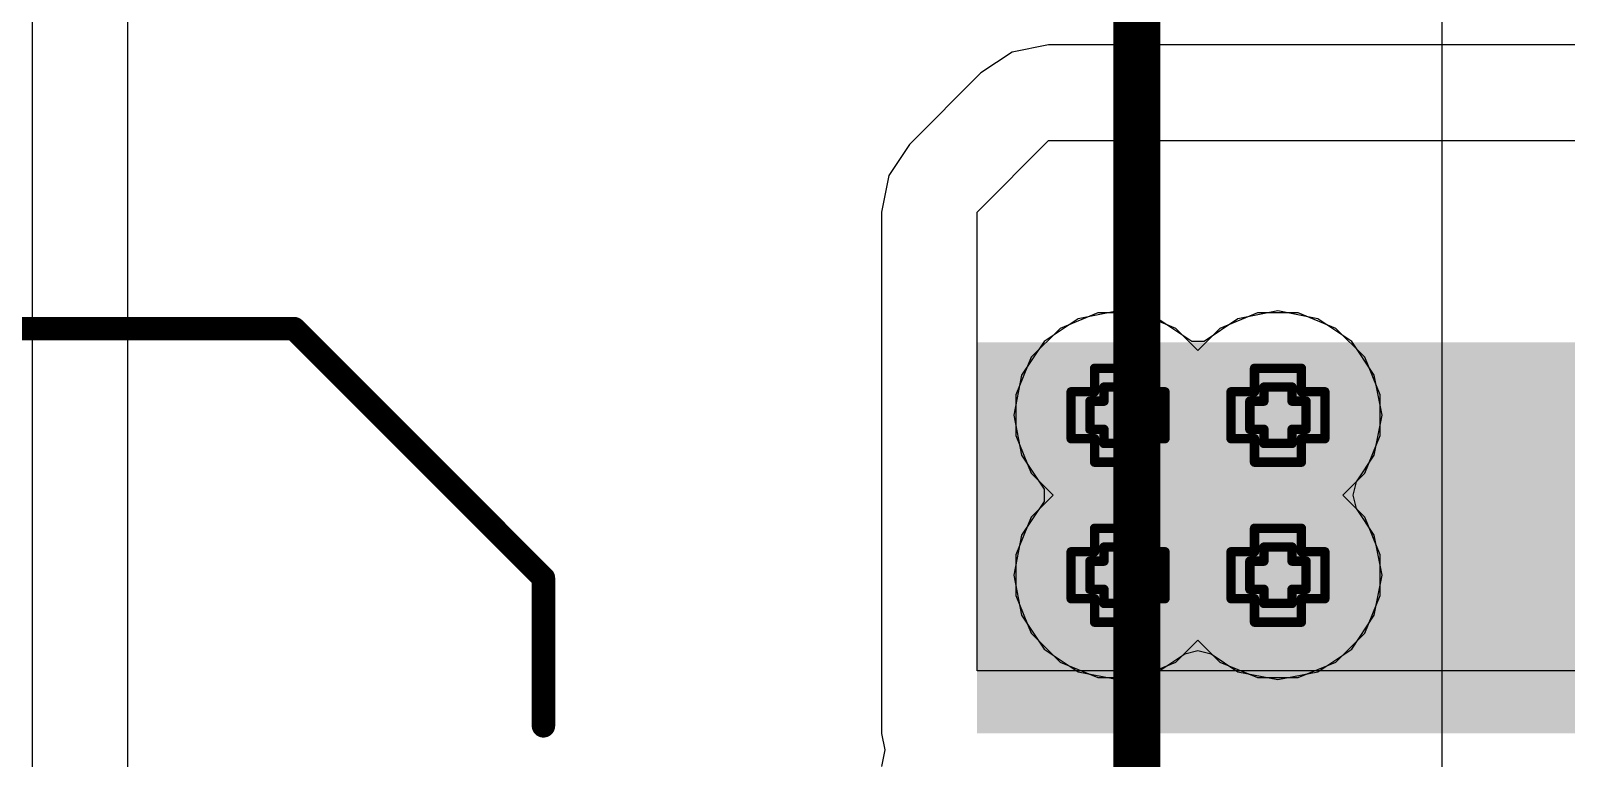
# Model space of a CAD drawing. Header units: inches. Extents: x 0 to 198, y 0 to 199.
# Drawn here: x 0.2206 to 0.548, y 2.7164 to 2.8714 of the extents above; entities that cross this region are included whole.
import ezdxf

# ---------------------------------------------------------------- set-up
doc = ezdxf.new("R2010")
doc.units = ezdxf.units.IN
doc.header["$MEASUREMENT"] = 0
for name, color, linetype in [('Bottom Layer', 5, 'Continuous'), ('Drill Drawing', 1, 'Continuous'), ('Layer 1', 16, 'Continuous'), ('Layer 2', 76, 'Continuous'), ('Top Layer', 1, 'Continuous'), ('Top Overlay', 2, 'Continuous'), ('Via Holes', 16, 'Continuous')]:
    doc.layers.add(name, color=color, linetype=linetype)

# ---------------------------------------------------------------- blocks, each defined once
blk = doc.blocks.new('BH_18650_B1BA002_19')
at = {"layer": 'Top Overlay'}
blk.add_lwpolyline([(-0.56498, -1.5175, 0.01, 0.01, 0), (-0.56498, 1.5175, 0.01, 0.01, 0)], format="xyseb", dxfattribs=at)
blk = doc.blocks.new('20SVPF120M_349')
at = {"layer": 'Top Overlay'}
for points in [[(-0.12992, -0.04528, 0.005, 0.005, 0), (-0.12992, -0.07677, 0.005, 0.005, 0)], [(-0.07677, -0.12992, 0.005, 0.005, 0), (-0.12992, -0.07677, 0.005, 0.005, 0)], [(0.12992, -0.12992, 0.005, 0.005, 0), (-0.07677, -0.12992, 0.005, 0.005, 0)]]:
    blk.add_lwpolyline(points, format="xyseb", dxfattribs=at)
for points in [[(-0.13117, -0.04528, 0.0025, 0.0025, 1), (-0.12867, -0.04528, 0.0025, 0.0025, 1)], [(-0.13117, -0.07677, 0.0025, 0.0025, 1), (-0.12867, -0.07677, 0.0025, 0.0025, 1)], [(-0.13117, -0.07677, 0.0025, 0.0025, 1), (-0.12867, -0.07677, 0.0025, 0.0025, 1)], [(-0.07802, -0.12992, 0.0025, 0.0025, 1), (-0.07552, -0.12992, 0.0025, 0.0025, 1)], [(-0.07802, -0.12992, 0.0025, 0.0025, 1), (-0.07552, -0.12992, 0.0025, 0.0025, 1)]]:
    blk.add_lwpolyline(points, format="xyseb", close=True, dxfattribs=at)

msp = doc.modelspace()

# ---------------------------------------------------------------- hatches: boundary and pattern name
at = {"layer": 'Bottom Layer'}
for points in [[(0.42235, 2.72168), (0.55381, 2.72168), (0.55381, 2.805), (0.42235, 2.805)], [(0.71143, 2.73428), (0.49049, 2.73428), (0.49049, 2.72168), (0.71143, 2.72168)]]:
    msp.add_hatch(color=5, dxfattribs=at).paths.add_polyline_path(points)
h = msp.add_hatch(color=5, dxfattribs=at)
edge = h.paths.add_edge_path()
edge.add_arc((0.4524, 2.78946), 0.01181, 0, 360)
h = msp.add_hatch(color=5, dxfattribs=at)
edge = h.paths.add_edge_path()
edge.add_arc((0.48649, 2.78946), 0.01181, 0, 360)
h = msp.add_hatch(color=5, dxfattribs=at)
edge = h.paths.add_edge_path()
edge.add_arc((0.4524, 2.75537), 0.01181, 0, 360)
h = msp.add_hatch(color=5, dxfattribs=at)
edge = h.paths.add_edge_path()
edge.add_arc((0.48649, 2.75537), 0.01181, 0, 360)
at = {"layer": 'Layer 1'}
h = msp.add_hatch(color=16, dxfattribs=at)
edge = h.paths.add_edge_path()
edge.add_arc((0.4524, 2.78946), 0.01181, 0, 360)
h = msp.add_hatch(color=16, dxfattribs=at)
edge = h.paths.add_edge_path()
edge.add_arc((0.48649, 2.78946), 0.01181, 0, 360)
h = msp.add_hatch(color=16, dxfattribs=at)
edge = h.paths.add_edge_path()
edge.add_arc((0.4524, 2.75537), 0.01181, 0, 360)
h = msp.add_hatch(color=16, dxfattribs=at)
edge = h.paths.add_edge_path()
edge.add_arc((0.48649, 2.75537), 0.01181, 0, 360)
at = {"layer": 'Layer 2'}
h = msp.add_hatch(color=76, dxfattribs=at)
edge = h.paths.add_edge_path()
edge.add_arc((0.4524, 2.78946), 0.01181, 0, 360)
h = msp.add_hatch(color=76, dxfattribs=at)
edge = h.paths.add_edge_path()
edge.add_arc((0.48649, 2.78946), 0.01181, 0, 360)
h = msp.add_hatch(color=76, dxfattribs=at)
edge = h.paths.add_edge_path()
edge.add_arc((0.4524, 2.75537), 0.01181, 0, 360)
h = msp.add_hatch(color=76, dxfattribs=at)
edge = h.paths.add_edge_path()
edge.add_arc((0.48649, 2.75537), 0.01181, 0, 360)
at = {"layer": 'Top Layer'}
h = msp.add_hatch(color=1, dxfattribs=at)
edge = h.paths.add_edge_path()
edge.add_arc((0.4524, 2.78946), 0.01181, 0, 360)
h = msp.add_hatch(color=1, dxfattribs=at)
edge = h.paths.add_edge_path()
edge.add_arc((0.48649, 2.78946), 0.01181, 0, 360)
h = msp.add_hatch(color=1, dxfattribs=at)
edge = h.paths.add_edge_path()
edge.add_arc((0.4524, 2.75537), 0.01181, 0, 360)
h = msp.add_hatch(color=1, dxfattribs=at)
edge = h.paths.add_edge_path()
edge.add_arc((0.48649, 2.75537), 0.01181, 0, 360)
at = {"layer": 'Via Holes'}
h = msp.add_hatch(color=7, dxfattribs=at)
edge = h.paths.add_edge_path()
edge.add_arc((0.4524, 2.78946), 0.00591, 0, 360)
h = msp.add_hatch(color=7, dxfattribs=at)
edge = h.paths.add_edge_path()
edge.add_arc((0.48649, 2.78946), 0.00591, 0, 360)
h = msp.add_hatch(color=7, dxfattribs=at)
edge = h.paths.add_edge_path()
edge.add_arc((0.4524, 2.75537), 0.00591, 0, 360)
h = msp.add_hatch(color=7, dxfattribs=at)
edge = h.paths.add_edge_path()
edge.add_arc((0.48649, 2.75537), 0.00591, 0, 360)

# ---------------------------------------------------------------- linework, layer by layer
at = {"layer": 'Bottom Layer'}
for p, q in [((0.4376, 2.86839), (0.4298, 2.86684)), ((0.76479, 2.86839), (0.4376, 2.86839)), ((0.4298, 2.86684), (0.42318, 2.86242)), ((0.42318, 2.86242), (0.40793, 2.84717)), ((0.42318, 2.86242), (0.42318, 2.86242)), ((0.42235, 2.83275), (0.4376, 2.848)), ((0.4376, 2.848), (0.76479, 2.848)), ((0.40793, 2.84717), (0.40351, 2.84055)), ((0.40351, 2.84055), (0.40196, 2.83275)), ((0.40196, 2.83275), (0.40196, 2.805)), ((0.42235, 2.73499), (0.42235, 2.83275)), ((0.40196, 2.805), (0.40196, 2.73499)), ((0.40196, 2.73499), (0.40196, 2.72168)), ((0.55381, 2.73499), (0.42235, 2.73499)), ((0.40196, 2.72168), (0.40266, 2.71814)), ((0.40266, 2.71814), (0.40196, 2.7146))]:
    msp.add_line(p, q, dxfattribs=at)
at = {"layer": 'Drill Drawing'}
for points in [[(0.4474, 2.79446, 0.002, 0.002, 0), (0.4474, 2.79946, 0.002, 0.002, 0)], [(0.4474, 2.79946, 0.002, 0.002, 0), (0.4574, 2.79946, 0.002, 0.002, 0)], [(0.4574, 2.79446, 0.002, 0.002, 0), (0.4574, 2.79946, 0.002, 0.002, 0)], [(0.48149, 2.79446, 0.002, 0.002, 0), (0.48149, 2.79946, 0.002, 0.002, 0)], [(0.48149, 2.79946, 0.002, 0.002, 0), (0.49149, 2.79946, 0.002, 0.002, 0)], [(0.49149, 2.79446, 0.002, 0.002, 0), (0.49149, 2.79946, 0.002, 0.002, 0)], [(0.4424, 2.78446, 0.002, 0.002, 0), (0.4424, 2.79446, 0.002, 0.002, 0)], [(0.4424, 2.79446, 0.002, 0.002, 0), (0.4474, 2.79446, 0.002, 0.002, 0)], [(0.4494, 2.79246, 0.002, 0.002, 0), (0.4494, 2.79546, 0.002, 0.002, 0)], [(0.4494, 2.79546, 0.002, 0.002, 0), (0.4554, 2.79546, 0.002, 0.002, 0)], [(0.4554, 2.79246, 0.002, 0.002, 0), (0.4554, 2.79546, 0.002, 0.002, 0)], [(0.4574, 2.79446, 0.002, 0.002, 0), (0.4624, 2.79446, 0.002, 0.002, 0)], [(0.4624, 2.78446, 0.002, 0.002, 0), (0.4624, 2.79446, 0.002, 0.002, 0)], [(0.47649, 2.78446, 0.002, 0.002, 0), (0.47649, 2.79446, 0.002, 0.002, 0)], [(0.47649, 2.79446, 0.002, 0.002, 0), (0.48149, 2.79446, 0.002, 0.002, 0)], [(0.48349, 2.79246, 0.002, 0.002, 0), (0.48349, 2.79546, 0.002, 0.002, 0)], [(0.48349, 2.79546, 0.002, 0.002, 0), (0.48949, 2.79546, 0.002, 0.002, 0)], [(0.48949, 2.79246, 0.002, 0.002, 0), (0.48949, 2.79546, 0.002, 0.002, 0)], [(0.49149, 2.79446, 0.002, 0.002, 0), (0.49649, 2.79446, 0.002, 0.002, 0)], [(0.49649, 2.78446, 0.002, 0.002, 0), (0.49649, 2.79446, 0.002, 0.002, 0)], [(0.4464, 2.78646, 0.002, 0.002, 0), (0.4464, 2.79246, 0.002, 0.002, 0)], [(0.4464, 2.79246, 0.002, 0.002, 0), (0.4494, 2.79246, 0.002, 0.002, 0)], [(0.4554, 2.79246, 0.002, 0.002, 0), (0.4584, 2.79246, 0.002, 0.002, 0)], [(0.4584, 2.78646, 0.002, 0.002, 0), (0.4584, 2.79246, 0.002, 0.002, 0)], [(0.48049, 2.78646, 0.002, 0.002, 0), (0.48049, 2.79246, 0.002, 0.002, 0)], [(0.48049, 2.79246, 0.002, 0.002, 0), (0.48349, 2.79246, 0.002, 0.002, 0)], [(0.48949, 2.79246, 0.002, 0.002, 0), (0.49249, 2.79246, 0.002, 0.002, 0)], [(0.49249, 2.78646, 0.002, 0.002, 0), (0.49249, 2.79246, 0.002, 0.002, 0)], [(0.4464, 2.78646, 0.002, 0.002, 0), (0.4494, 2.78646, 0.002, 0.002, 0)], [(0.4494, 2.78346, 0.002, 0.002, 0), (0.4494, 2.78646, 0.002, 0.002, 0)], [(0.4554, 2.78646, 0.002, 0.002, 0), (0.4584, 2.78646, 0.002, 0.002, 0)], [(0.4554, 2.78346, 0.002, 0.002, 0), (0.4554, 2.78646, 0.002, 0.002, 0)], [(0.48049, 2.78646, 0.002, 0.002, 0), (0.48349, 2.78646, 0.002, 0.002, 0)], [(0.48349, 2.78346, 0.002, 0.002, 0), (0.48349, 2.78646, 0.002, 0.002, 0)], [(0.48949, 2.78646, 0.002, 0.002, 0), (0.49249, 2.78646, 0.002, 0.002, 0)], [(0.48949, 2.78346, 0.002, 0.002, 0), (0.48949, 2.78646, 0.002, 0.002, 0)], [(0.4424, 2.78446, 0.002, 0.002, 0), (0.4474, 2.78446, 0.002, 0.002, 0)], [(0.4474, 2.77946, 0.002, 0.002, 0), (0.4474, 2.78446, 0.002, 0.002, 0)], [(0.4494, 2.78346, 0.002, 0.002, 0), (0.4554, 2.78346, 0.002, 0.002, 0)], [(0.4574, 2.78446, 0.002, 0.002, 0), (0.4624, 2.78446, 0.002, 0.002, 0)], [(0.4574, 2.77946, 0.002, 0.002, 0), (0.4574, 2.78446, 0.002, 0.002, 0)], [(0.47649, 2.78446, 0.002, 0.002, 0), (0.48149, 2.78446, 0.002, 0.002, 0)], [(0.48149, 2.77946, 0.002, 0.002, 0), (0.48149, 2.78446, 0.002, 0.002, 0)], [(0.48349, 2.78346, 0.002, 0.002, 0), (0.48949, 2.78346, 0.002, 0.002, 0)], [(0.49149, 2.78446, 0.002, 0.002, 0), (0.49649, 2.78446, 0.002, 0.002, 0)], [(0.49149, 2.77946, 0.002, 0.002, 0), (0.49149, 2.78446, 0.002, 0.002, 0)], [(0.4474, 2.77946, 0.002, 0.002, 0), (0.4574, 2.77946, 0.002, 0.002, 0)], [(0.48149, 2.77946, 0.002, 0.002, 0), (0.49149, 2.77946, 0.002, 0.002, 0)], [(0.4474, 2.76037, 0.002, 0.002, 0), (0.4474, 2.76537, 0.002, 0.002, 0)], [(0.4474, 2.76537, 0.002, 0.002, 0), (0.4574, 2.76537, 0.002, 0.002, 0)], [(0.4574, 2.76037, 0.002, 0.002, 0), (0.4574, 2.76537, 0.002, 0.002, 0)], [(0.48149, 2.76037, 0.002, 0.002, 0), (0.48149, 2.76537, 0.002, 0.002, 0)], [(0.48149, 2.76537, 0.002, 0.002, 0), (0.49149, 2.76537, 0.002, 0.002, 0)], [(0.49149, 2.76037, 0.002, 0.002, 0), (0.49149, 2.76537, 0.002, 0.002, 0)], [(0.4424, 2.75037, 0.002, 0.002, 0), (0.4424, 2.76037, 0.002, 0.002, 0)], [(0.4424, 2.76037, 0.002, 0.002, 0), (0.4474, 2.76037, 0.002, 0.002, 0)], [(0.4494, 2.75837, 0.002, 0.002, 0), (0.4494, 2.76137, 0.002, 0.002, 0)], [(0.4494, 2.76137, 0.002, 0.002, 0), (0.4554, 2.76137, 0.002, 0.002, 0)], [(0.4554, 2.75837, 0.002, 0.002, 0), (0.4554, 2.76137, 0.002, 0.002, 0)], [(0.4574, 2.76037, 0.002, 0.002, 0), (0.4624, 2.76037, 0.002, 0.002, 0)], [(0.4624, 2.75037, 0.002, 0.002, 0), (0.4624, 2.76037, 0.002, 0.002, 0)], [(0.47649, 2.75037, 0.002, 0.002, 0), (0.47649, 2.76037, 0.002, 0.002, 0)], [(0.47649, 2.76037, 0.002, 0.002, 0), (0.48149, 2.76037, 0.002, 0.002, 0)], [(0.48349, 2.75837, 0.002, 0.002, 0), (0.48349, 2.76137, 0.002, 0.002, 0)], [(0.48349, 2.76137, 0.002, 0.002, 0), (0.48949, 2.76137, 0.002, 0.002, 0)], [(0.48949, 2.75837, 0.002, 0.002, 0), (0.48949, 2.76137, 0.002, 0.002, 0)], [(0.49149, 2.76037, 0.002, 0.002, 0), (0.49649, 2.76037, 0.002, 0.002, 0)], [(0.49649, 2.75037, 0.002, 0.002, 0), (0.49649, 2.76037, 0.002, 0.002, 0)], [(0.4464, 2.75237, 0.002, 0.002, 0), (0.4464, 2.75837, 0.002, 0.002, 0)], [(0.4464, 2.75837, 0.002, 0.002, 0), (0.4494, 2.75837, 0.002, 0.002, 0)], [(0.4554, 2.75837, 0.002, 0.002, 0), (0.4584, 2.75837, 0.002, 0.002, 0)], [(0.4584, 2.75237, 0.002, 0.002, 0), (0.4584, 2.75837, 0.002, 0.002, 0)], [(0.48049, 2.75237, 0.002, 0.002, 0), (0.48049, 2.75837, 0.002, 0.002, 0)], [(0.48049, 2.75837, 0.002, 0.002, 0), (0.48349, 2.75837, 0.002, 0.002, 0)], [(0.48949, 2.75837, 0.002, 0.002, 0), (0.49249, 2.75837, 0.002, 0.002, 0)], [(0.49249, 2.75237, 0.002, 0.002, 0), (0.49249, 2.75837, 0.002, 0.002, 0)], [(0.4464, 2.75237, 0.002, 0.002, 0), (0.4494, 2.75237, 0.002, 0.002, 0)], [(0.4494, 2.74937, 0.002, 0.002, 0), (0.4494, 2.75237, 0.002, 0.002, 0)], [(0.4554, 2.75237, 0.002, 0.002, 0), (0.4584, 2.75237, 0.002, 0.002, 0)], [(0.4554, 2.74937, 0.002, 0.002, 0), (0.4554, 2.75237, 0.002, 0.002, 0)], [(0.48049, 2.75237, 0.002, 0.002, 0), (0.48349, 2.75237, 0.002, 0.002, 0)], [(0.48349, 2.74937, 0.002, 0.002, 0), (0.48349, 2.75237, 0.002, 0.002, 0)], [(0.48949, 2.75237, 0.002, 0.002, 0), (0.49249, 2.75237, 0.002, 0.002, 0)], [(0.48949, 2.74937, 0.002, 0.002, 0), (0.48949, 2.75237, 0.002, 0.002, 0)], [(0.4424, 2.75037, 0.002, 0.002, 0), (0.4474, 2.75037, 0.002, 0.002, 0)], [(0.4474, 2.74537, 0.002, 0.002, 0), (0.4474, 2.75037, 0.002, 0.002, 0)], [(0.4494, 2.74937, 0.002, 0.002, 0), (0.4554, 2.74937, 0.002, 0.002, 0)], [(0.4574, 2.75037, 0.002, 0.002, 0), (0.4624, 2.75037, 0.002, 0.002, 0)], [(0.4574, 2.74537, 0.002, 0.002, 0), (0.4574, 2.75037, 0.002, 0.002, 0)], [(0.47649, 2.75037, 0.002, 0.002, 0), (0.48149, 2.75037, 0.002, 0.002, 0)], [(0.48149, 2.74537, 0.002, 0.002, 0), (0.48149, 2.75037, 0.002, 0.002, 0)], [(0.48349, 2.74937, 0.002, 0.002, 0), (0.48949, 2.74937, 0.002, 0.002, 0)], [(0.49149, 2.75037, 0.002, 0.002, 0), (0.49649, 2.75037, 0.002, 0.002, 0)], [(0.49149, 2.74537, 0.002, 0.002, 0), (0.49149, 2.75037, 0.002, 0.002, 0)], [(0.4474, 2.74537, 0.002, 0.002, 0), (0.4574, 2.74537, 0.002, 0.002, 0)], [(0.48149, 2.74537, 0.002, 0.002, 0), (0.49149, 2.74537, 0.002, 0.002, 0)]]:
    msp.add_lwpolyline(points, format="xyseb", dxfattribs=at)
for points in [[(0.4469, 2.79946, 0.001, 0.001, 1), (0.4479, 2.79946, 0.001, 0.001, 1)], [(0.4469, 2.79946, 0.001, 0.001, 1), (0.4479, 2.79946, 0.001, 0.001, 1)], [(0.4569, 2.79946, 0.001, 0.001, 1), (0.4579, 2.79946, 0.001, 0.001, 1)], [(0.4569, 2.79946, 0.001, 0.001, 1), (0.4579, 2.79946, 0.001, 0.001, 1)], [(0.48099, 2.79946, 0.001, 0.001, 1), (0.48199, 2.79946, 0.001, 0.001, 1)], [(0.48099, 2.79946, 0.001, 0.001, 1), (0.48199, 2.79946, 0.001, 0.001, 1)], [(0.49099, 2.79946, 0.001, 0.001, 1), (0.49199, 2.79946, 0.001, 0.001, 1)], [(0.49099, 2.79946, 0.001, 0.001, 1), (0.49199, 2.79946, 0.001, 0.001, 1)], [(0.4419, 2.79446, 0.001, 0.001, 1), (0.4429, 2.79446, 0.001, 0.001, 1)], [(0.4419, 2.79446, 0.001, 0.001, 1), (0.4429, 2.79446, 0.001, 0.001, 1)], [(0.4469, 2.79446, 0.001, 0.001, 1), (0.4479, 2.79446, 0.001, 0.001, 1)], [(0.4469, 2.79446, 0.001, 0.001, 1), (0.4479, 2.79446, 0.001, 0.001, 1)], [(0.4489, 2.79546, 0.001, 0.001, 1), (0.4499, 2.79546, 0.001, 0.001, 1)], [(0.4489, 2.79546, 0.001, 0.001, 1), (0.4499, 2.79546, 0.001, 0.001, 1)], [(0.4549, 2.79546, 0.001, 0.001, 1), (0.4559, 2.79546, 0.001, 0.001, 1)], [(0.4549, 2.79546, 0.001, 0.001, 1), (0.4559, 2.79546, 0.001, 0.001, 1)], [(0.4569, 2.79446, 0.001, 0.001, 1), (0.4579, 2.79446, 0.001, 0.001, 1)], [(0.4569, 2.79446, 0.001, 0.001, 1), (0.4579, 2.79446, 0.001, 0.001, 1)], [(0.4619, 2.79446, 0.001, 0.001, 1), (0.4629, 2.79446, 0.001, 0.001, 1)], [(0.4619, 2.79446, 0.001, 0.001, 1), (0.4629, 2.79446, 0.001, 0.001, 1)], [(0.47599, 2.79446, 0.001, 0.001, 1), (0.47699, 2.79446, 0.001, 0.001, 1)], [(0.47599, 2.79446, 0.001, 0.001, 1), (0.47699, 2.79446, 0.001, 0.001, 1)], [(0.48099, 2.79446, 0.001, 0.001, 1), (0.48199, 2.79446, 0.001, 0.001, 1)], [(0.48099, 2.79446, 0.001, 0.001, 1), (0.48199, 2.79446, 0.001, 0.001, 1)], [(0.48299, 2.79546, 0.001, 0.001, 1), (0.48399, 2.79546, 0.001, 0.001, 1)], [(0.48299, 2.79546, 0.001, 0.001, 1), (0.48399, 2.79546, 0.001, 0.001, 1)], [(0.48899, 2.79546, 0.001, 0.001, 1), (0.48999, 2.79546, 0.001, 0.001, 1)], [(0.48899, 2.79546, 0.001, 0.001, 1), (0.48999, 2.79546, 0.001, 0.001, 1)], [(0.49099, 2.79446, 0.001, 0.001, 1), (0.49199, 2.79446, 0.001, 0.001, 1)], [(0.49099, 2.79446, 0.001, 0.001, 1), (0.49199, 2.79446, 0.001, 0.001, 1)], [(0.49599, 2.79446, 0.001, 0.001, 1), (0.49699, 2.79446, 0.001, 0.001, 1)], [(0.49599, 2.79446, 0.001, 0.001, 1), (0.49699, 2.79446, 0.001, 0.001, 1)], [(0.4459, 2.79246, 0.001, 0.001, 1), (0.4469, 2.79246, 0.001, 0.001, 1)], [(0.4459, 2.79246, 0.001, 0.001, 1), (0.4469, 2.79246, 0.001, 0.001, 1)], [(0.4489, 2.79246, 0.001, 0.001, 1), (0.4499, 2.79246, 0.001, 0.001, 1)], [(0.4489, 2.79246, 0.001, 0.001, 1), (0.4499, 2.79246, 0.001, 0.001, 1)], [(0.4549, 2.79246, 0.001, 0.001, 1), (0.4559, 2.79246, 0.001, 0.001, 1)], [(0.4549, 2.79246, 0.001, 0.001, 1), (0.4559, 2.79246, 0.001, 0.001, 1)], [(0.4579, 2.79246, 0.001, 0.001, 1), (0.4589, 2.79246, 0.001, 0.001, 1)], [(0.4579, 2.79246, 0.001, 0.001, 1), (0.4589, 2.79246, 0.001, 0.001, 1)], [(0.47999, 2.79246, 0.001, 0.001, 1), (0.48099, 2.79246, 0.001, 0.001, 1)], [(0.47999, 2.79246, 0.001, 0.001, 1), (0.48099, 2.79246, 0.001, 0.001, 1)], [(0.48299, 2.79246, 0.001, 0.001, 1), (0.48399, 2.79246, 0.001, 0.001, 1)], [(0.48299, 2.79246, 0.001, 0.001, 1), (0.48399, 2.79246, 0.001, 0.001, 1)], [(0.48899, 2.79246, 0.001, 0.001, 1), (0.48999, 2.79246, 0.001, 0.001, 1)], [(0.48899, 2.79246, 0.001, 0.001, 1), (0.48999, 2.79246, 0.001, 0.001, 1)], [(0.49199, 2.79246, 0.001, 0.001, 1), (0.49299, 2.79246, 0.001, 0.001, 1)], [(0.49199, 2.79246, 0.001, 0.001, 1), (0.49299, 2.79246, 0.001, 0.001, 1)], [(0.4459, 2.78646, 0.001, 0.001, 1), (0.4469, 2.78646, 0.001, 0.001, 1)], [(0.4459, 2.78646, 0.001, 0.001, 1), (0.4469, 2.78646, 0.001, 0.001, 1)], [(0.4489, 2.78646, 0.001, 0.001, 1), (0.4499, 2.78646, 0.001, 0.001, 1)], [(0.4489, 2.78646, 0.001, 0.001, 1), (0.4499, 2.78646, 0.001, 0.001, 1)], [(0.4549, 2.78646, 0.001, 0.001, 1), (0.4559, 2.78646, 0.001, 0.001, 1)], [(0.4549, 2.78646, 0.001, 0.001, 1), (0.4559, 2.78646, 0.001, 0.001, 1)], [(0.4579, 2.78646, 0.001, 0.001, 1), (0.4589, 2.78646, 0.001, 0.001, 1)], [(0.4579, 2.78646, 0.001, 0.001, 1), (0.4589, 2.78646, 0.001, 0.001, 1)], [(0.47999, 2.78646, 0.001, 0.001, 1), (0.48099, 2.78646, 0.001, 0.001, 1)], [(0.47999, 2.78646, 0.001, 0.001, 1), (0.48099, 2.78646, 0.001, 0.001, 1)], [(0.48299, 2.78646, 0.001, 0.001, 1), (0.48399, 2.78646, 0.001, 0.001, 1)], [(0.48299, 2.78646, 0.001, 0.001, 1), (0.48399, 2.78646, 0.001, 0.001, 1)], [(0.48899, 2.78646, 0.001, 0.001, 1), (0.48999, 2.78646, 0.001, 0.001, 1)], [(0.48899, 2.78646, 0.001, 0.001, 1), (0.48999, 2.78646, 0.001, 0.001, 1)], [(0.49199, 2.78646, 0.001, 0.001, 1), (0.49299, 2.78646, 0.001, 0.001, 1)], [(0.49199, 2.78646, 0.001, 0.001, 1), (0.49299, 2.78646, 0.001, 0.001, 1)], [(0.4419, 2.78446, 0.001, 0.001, 1), (0.4429, 2.78446, 0.001, 0.001, 1)], [(0.4419, 2.78446, 0.001, 0.001, 1), (0.4429, 2.78446, 0.001, 0.001, 1)], [(0.4469, 2.78446, 0.001, 0.001, 1), (0.4479, 2.78446, 0.001, 0.001, 1)], [(0.4469, 2.78446, 0.001, 0.001, 1), (0.4479, 2.78446, 0.001, 0.001, 1)], [(0.4489, 2.78346, 0.001, 0.001, 1), (0.4499, 2.78346, 0.001, 0.001, 1)], [(0.4489, 2.78346, 0.001, 0.001, 1), (0.4499, 2.78346, 0.001, 0.001, 1)], [(0.4549, 2.78346, 0.001, 0.001, 1), (0.4559, 2.78346, 0.001, 0.001, 1)], [(0.4549, 2.78346, 0.001, 0.001, 1), (0.4559, 2.78346, 0.001, 0.001, 1)], [(0.4569, 2.78446, 0.001, 0.001, 1), (0.4579, 2.78446, 0.001, 0.001, 1)], [(0.4569, 2.78446, 0.001, 0.001, 1), (0.4579, 2.78446, 0.001, 0.001, 1)], [(0.4619, 2.78446, 0.001, 0.001, 1), (0.4629, 2.78446, 0.001, 0.001, 1)], [(0.4619, 2.78446, 0.001, 0.001, 1), (0.4629, 2.78446, 0.001, 0.001, 1)], [(0.47599, 2.78446, 0.001, 0.001, 1), (0.47699, 2.78446, 0.001, 0.001, 1)], [(0.47599, 2.78446, 0.001, 0.001, 1), (0.47699, 2.78446, 0.001, 0.001, 1)], [(0.48099, 2.78446, 0.001, 0.001, 1), (0.48199, 2.78446, 0.001, 0.001, 1)], [(0.48099, 2.78446, 0.001, 0.001, 1), (0.48199, 2.78446, 0.001, 0.001, 1)], [(0.48299, 2.78346, 0.001, 0.001, 1), (0.48399, 2.78346, 0.001, 0.001, 1)], [(0.48299, 2.78346, 0.001, 0.001, 1), (0.48399, 2.78346, 0.001, 0.001, 1)], [(0.48899, 2.78346, 0.001, 0.001, 1), (0.48999, 2.78346, 0.001, 0.001, 1)], [(0.48899, 2.78346, 0.001, 0.001, 1), (0.48999, 2.78346, 0.001, 0.001, 1)], [(0.49099, 2.78446, 0.001, 0.001, 1), (0.49199, 2.78446, 0.001, 0.001, 1)], [(0.49099, 2.78446, 0.001, 0.001, 1), (0.49199, 2.78446, 0.001, 0.001, 1)], [(0.49599, 2.78446, 0.001, 0.001, 1), (0.49699, 2.78446, 0.001, 0.001, 1)], [(0.49599, 2.78446, 0.001, 0.001, 1), (0.49699, 2.78446, 0.001, 0.001, 1)], [(0.4469, 2.77946, 0.001, 0.001, 1), (0.4479, 2.77946, 0.001, 0.001, 1)], [(0.4469, 2.77946, 0.001, 0.001, 1), (0.4479, 2.77946, 0.001, 0.001, 1)], [(0.4569, 2.77946, 0.001, 0.001, 1), (0.4579, 2.77946, 0.001, 0.001, 1)], [(0.4569, 2.77946, 0.001, 0.001, 1), (0.4579, 2.77946, 0.001, 0.001, 1)], [(0.48099, 2.77946, 0.001, 0.001, 1), (0.48199, 2.77946, 0.001, 0.001, 1)], [(0.48099, 2.77946, 0.001, 0.001, 1), (0.48199, 2.77946, 0.001, 0.001, 1)], [(0.49099, 2.77946, 0.001, 0.001, 1), (0.49199, 2.77946, 0.001, 0.001, 1)], [(0.49099, 2.77946, 0.001, 0.001, 1), (0.49199, 2.77946, 0.001, 0.001, 1)], [(0.4469, 2.76537, 0.001, 0.001, 1), (0.4479, 2.76537, 0.001, 0.001, 1)], [(0.4469, 2.76537, 0.001, 0.001, 1), (0.4479, 2.76537, 0.001, 0.001, 1)], [(0.4569, 2.76537, 0.001, 0.001, 1), (0.4579, 2.76537, 0.001, 0.001, 1)], [(0.4569, 2.76537, 0.001, 0.001, 1), (0.4579, 2.76537, 0.001, 0.001, 1)], [(0.48099, 2.76537, 0.001, 0.001, 1), (0.48199, 2.76537, 0.001, 0.001, 1)], [(0.48099, 2.76537, 0.001, 0.001, 1), (0.48199, 2.76537, 0.001, 0.001, 1)], [(0.49099, 2.76537, 0.001, 0.001, 1), (0.49199, 2.76537, 0.001, 0.001, 1)], [(0.49099, 2.76537, 0.001, 0.001, 1), (0.49199, 2.76537, 0.001, 0.001, 1)], [(0.4419, 2.76037, 0.001, 0.001, 1), (0.4429, 2.76037, 0.001, 0.001, 1)], [(0.4419, 2.76037, 0.001, 0.001, 1), (0.4429, 2.76037, 0.001, 0.001, 1)], [(0.4469, 2.76037, 0.001, 0.001, 1), (0.4479, 2.76037, 0.001, 0.001, 1)], [(0.4469, 2.76037, 0.001, 0.001, 1), (0.4479, 2.76037, 0.001, 0.001, 1)], [(0.4489, 2.76137, 0.001, 0.001, 1), (0.4499, 2.76137, 0.001, 0.001, 1)], [(0.4489, 2.76137, 0.001, 0.001, 1), (0.4499, 2.76137, 0.001, 0.001, 1)], [(0.4549, 2.76137, 0.001, 0.001, 1), (0.4559, 2.76137, 0.001, 0.001, 1)], [(0.4549, 2.76137, 0.001, 0.001, 1), (0.4559, 2.76137, 0.001, 0.001, 1)], [(0.4569, 2.76037, 0.001, 0.001, 1), (0.4579, 2.76037, 0.001, 0.001, 1)], [(0.4569, 2.76037, 0.001, 0.001, 1), (0.4579, 2.76037, 0.001, 0.001, 1)], [(0.4619, 2.76037, 0.001, 0.001, 1), (0.4629, 2.76037, 0.001, 0.001, 1)], [(0.4619, 2.76037, 0.001, 0.001, 1), (0.4629, 2.76037, 0.001, 0.001, 1)], [(0.47599, 2.76037, 0.001, 0.001, 1), (0.47699, 2.76037, 0.001, 0.001, 1)], [(0.47599, 2.76037, 0.001, 0.001, 1), (0.47699, 2.76037, 0.001, 0.001, 1)], [(0.48099, 2.76037, 0.001, 0.001, 1), (0.48199, 2.76037, 0.001, 0.001, 1)], [(0.48099, 2.76037, 0.001, 0.001, 1), (0.48199, 2.76037, 0.001, 0.001, 1)], [(0.48299, 2.76137, 0.001, 0.001, 1), (0.48399, 2.76137, 0.001, 0.001, 1)], [(0.48299, 2.76137, 0.001, 0.001, 1), (0.48399, 2.76137, 0.001, 0.001, 1)], [(0.48899, 2.76137, 0.001, 0.001, 1), (0.48999, 2.76137, 0.001, 0.001, 1)], [(0.48899, 2.76137, 0.001, 0.001, 1), (0.48999, 2.76137, 0.001, 0.001, 1)], [(0.49099, 2.76037, 0.001, 0.001, 1), (0.49199, 2.76037, 0.001, 0.001, 1)], [(0.49099, 2.76037, 0.001, 0.001, 1), (0.49199, 2.76037, 0.001, 0.001, 1)], [(0.49599, 2.76037, 0.001, 0.001, 1), (0.49699, 2.76037, 0.001, 0.001, 1)], [(0.49599, 2.76037, 0.001, 0.001, 1), (0.49699, 2.76037, 0.001, 0.001, 1)], [(0.4459, 2.75837, 0.001, 0.001, 1), (0.4469, 2.75837, 0.001, 0.001, 1)], [(0.4459, 2.75837, 0.001, 0.001, 1), (0.4469, 2.75837, 0.001, 0.001, 1)], [(0.4489, 2.75837, 0.001, 0.001, 1), (0.4499, 2.75837, 0.001, 0.001, 1)], [(0.4489, 2.75837, 0.001, 0.001, 1), (0.4499, 2.75837, 0.001, 0.001, 1)], [(0.4549, 2.75837, 0.001, 0.001, 1), (0.4559, 2.75837, 0.001, 0.001, 1)], [(0.4549, 2.75837, 0.001, 0.001, 1), (0.4559, 2.75837, 0.001, 0.001, 1)], [(0.4579, 2.75837, 0.001, 0.001, 1), (0.4589, 2.75837, 0.001, 0.001, 1)], [(0.4579, 2.75837, 0.001, 0.001, 1), (0.4589, 2.75837, 0.001, 0.001, 1)], [(0.47999, 2.75837, 0.001, 0.001, 1), (0.48099, 2.75837, 0.001, 0.001, 1)], [(0.47999, 2.75837, 0.001, 0.001, 1), (0.48099, 2.75837, 0.001, 0.001, 1)], [(0.48299, 2.75837, 0.001, 0.001, 1), (0.48399, 2.75837, 0.001, 0.001, 1)], [(0.48299, 2.75837, 0.001, 0.001, 1), (0.48399, 2.75837, 0.001, 0.001, 1)], [(0.48899, 2.75837, 0.001, 0.001, 1), (0.48999, 2.75837, 0.001, 0.001, 1)], [(0.48899, 2.75837, 0.001, 0.001, 1), (0.48999, 2.75837, 0.001, 0.001, 1)], [(0.49199, 2.75837, 0.001, 0.001, 1), (0.49299, 2.75837, 0.001, 0.001, 1)], [(0.49199, 2.75837, 0.001, 0.001, 1), (0.49299, 2.75837, 0.001, 0.001, 1)], [(0.4459, 2.75237, 0.001, 0.001, 1), (0.4469, 2.75237, 0.001, 0.001, 1)], [(0.4459, 2.75237, 0.001, 0.001, 1), (0.4469, 2.75237, 0.001, 0.001, 1)], [(0.4489, 2.75237, 0.001, 0.001, 1), (0.4499, 2.75237, 0.001, 0.001, 1)], [(0.4489, 2.75237, 0.001, 0.001, 1), (0.4499, 2.75237, 0.001, 0.001, 1)], [(0.4549, 2.75237, 0.001, 0.001, 1), (0.4559, 2.75237, 0.001, 0.001, 1)], [(0.4549, 2.75237, 0.001, 0.001, 1), (0.4559, 2.75237, 0.001, 0.001, 1)], [(0.4579, 2.75237, 0.001, 0.001, 1), (0.4589, 2.75237, 0.001, 0.001, 1)], [(0.4579, 2.75237, 0.001, 0.001, 1), (0.4589, 2.75237, 0.001, 0.001, 1)], [(0.47999, 2.75237, 0.001, 0.001, 1), (0.48099, 2.75237, 0.001, 0.001, 1)], [(0.47999, 2.75237, 0.001, 0.001, 1), (0.48099, 2.75237, 0.001, 0.001, 1)], [(0.48299, 2.75237, 0.001, 0.001, 1), (0.48399, 2.75237, 0.001, 0.001, 1)], [(0.48299, 2.75237, 0.001, 0.001, 1), (0.48399, 2.75237, 0.001, 0.001, 1)], [(0.48899, 2.75237, 0.001, 0.001, 1), (0.48999, 2.75237, 0.001, 0.001, 1)], [(0.48899, 2.75237, 0.001, 0.001, 1), (0.48999, 2.75237, 0.001, 0.001, 1)], [(0.49199, 2.75237, 0.001, 0.001, 1), (0.49299, 2.75237, 0.001, 0.001, 1)], [(0.49199, 2.75237, 0.001, 0.001, 1), (0.49299, 2.75237, 0.001, 0.001, 1)], [(0.4419, 2.75037, 0.001, 0.001, 1), (0.4429, 2.75037, 0.001, 0.001, 1)], [(0.4419, 2.75037, 0.001, 0.001, 1), (0.4429, 2.75037, 0.001, 0.001, 1)], [(0.4469, 2.75037, 0.001, 0.001, 1), (0.4479, 2.75037, 0.001, 0.001, 1)], [(0.4469, 2.75037, 0.001, 0.001, 1), (0.4479, 2.75037, 0.001, 0.001, 1)], [(0.4489, 2.74937, 0.001, 0.001, 1), (0.4499, 2.74937, 0.001, 0.001, 1)], [(0.4489, 2.74937, 0.001, 0.001, 1), (0.4499, 2.74937, 0.001, 0.001, 1)], [(0.4549, 2.74937, 0.001, 0.001, 1), (0.4559, 2.74937, 0.001, 0.001, 1)], [(0.4549, 2.74937, 0.001, 0.001, 1), (0.4559, 2.74937, 0.001, 0.001, 1)], [(0.4569, 2.75037, 0.001, 0.001, 1), (0.4579, 2.75037, 0.001, 0.001, 1)], [(0.4569, 2.75037, 0.001, 0.001, 1), (0.4579, 2.75037, 0.001, 0.001, 1)], [(0.4619, 2.75037, 0.001, 0.001, 1), (0.4629, 2.75037, 0.001, 0.001, 1)], [(0.4619, 2.75037, 0.001, 0.001, 1), (0.4629, 2.75037, 0.001, 0.001, 1)], [(0.47599, 2.75037, 0.001, 0.001, 1), (0.47699, 2.75037, 0.001, 0.001, 1)], [(0.47599, 2.75037, 0.001, 0.001, 1), (0.47699, 2.75037, 0.001, 0.001, 1)], [(0.48099, 2.75037, 0.001, 0.001, 1), (0.48199, 2.75037, 0.001, 0.001, 1)], [(0.48099, 2.75037, 0.001, 0.001, 1), (0.48199, 2.75037, 0.001, 0.001, 1)], [(0.48299, 2.74937, 0.001, 0.001, 1), (0.48399, 2.74937, 0.001, 0.001, 1)], [(0.48299, 2.74937, 0.001, 0.001, 1), (0.48399, 2.74937, 0.001, 0.001, 1)], [(0.48899, 2.74937, 0.001, 0.001, 1), (0.48999, 2.74937, 0.001, 0.001, 1)], [(0.48899, 2.74937, 0.001, 0.001, 1), (0.48999, 2.74937, 0.001, 0.001, 1)], [(0.49099, 2.75037, 0.001, 0.001, 1), (0.49199, 2.75037, 0.001, 0.001, 1)], [(0.49099, 2.75037, 0.001, 0.001, 1), (0.49199, 2.75037, 0.001, 0.001, 1)], [(0.49599, 2.75037, 0.001, 0.001, 1), (0.49699, 2.75037, 0.001, 0.001, 1)], [(0.49599, 2.75037, 0.001, 0.001, 1), (0.49699, 2.75037, 0.001, 0.001, 1)], [(0.4469, 2.74537, 0.001, 0.001, 1), (0.4479, 2.74537, 0.001, 0.001, 1)], [(0.4469, 2.74537, 0.001, 0.001, 1), (0.4479, 2.74537, 0.001, 0.001, 1)], [(0.4569, 2.74537, 0.001, 0.001, 1), (0.4579, 2.74537, 0.001, 0.001, 1)], [(0.4569, 2.74537, 0.001, 0.001, 1), (0.4579, 2.74537, 0.001, 0.001, 1)], [(0.48099, 2.74537, 0.001, 0.001, 1), (0.48199, 2.74537, 0.001, 0.001, 1)], [(0.48099, 2.74537, 0.001, 0.001, 1), (0.48199, 2.74537, 0.001, 0.001, 1)], [(0.49099, 2.74537, 0.001, 0.001, 1), (0.49199, 2.74537, 0.001, 0.001, 1)], [(0.49099, 2.74537, 0.001, 0.001, 1), (0.49199, 2.74537, 0.001, 0.001, 1)]]:
    msp.add_lwpolyline(points, format="xyseb", close=True, dxfattribs=at)
at = {"layer": 'Layer 1'}
for p, q in [((0.44389, 2.81), (0.43667, 2.80518)), ((0.4524, 2.8117), (0.44389, 2.81)), ((0.46091, 2.81), (0.4524, 2.8117)), ((0.46812, 2.80518), (0.46091, 2.81)), ((0.47797, 2.81), (0.47076, 2.80518)), ((0.48649, 2.8117), (0.47797, 2.81)), ((0.495, 2.81), (0.48649, 2.8117)), ((0.50221, 2.80518), (0.495, 2.81)), ((0.43667, 2.80518), (0.43185, 2.79797)), ((0.47076, 2.80518), (0.46812, 2.80518)), ((0.50703, 2.79797), (0.50221, 2.80518)), ((0.43185, 2.79797), (0.43016, 2.78946)), ((0.50872, 2.78946), (0.50703, 2.79797)), ((0.43016, 2.78946), (0.43185, 2.78095)), ((0.50703, 2.78095), (0.50872, 2.78946)), ((0.43185, 2.78095), (0.43667, 2.77373)), ((0.50321, 2.77524), (0.50703, 2.78095)), ((0.43667, 2.77373), (0.43667, 2.77109)), ((0.50253, 2.77241), (0.50321, 2.77524)), ((0.43667, 2.77109), (0.43185, 2.76388)), ((0.50321, 2.76959), (0.50253, 2.77241)), ((0.50703, 2.76388), (0.50321, 2.76959)), ((0.43185, 2.76388), (0.43016, 2.75537)), ((0.50872, 2.75537), (0.50703, 2.76388)), ((0.43016, 2.75537), (0.43185, 2.74686)), ((0.50703, 2.74686), (0.50872, 2.75537)), ((0.43185, 2.74686), (0.43667, 2.73964)), ((0.50221, 2.73965), (0.50703, 2.74686)), ((0.43667, 2.73964), (0.44389, 2.73482)), ((0.46091, 2.73482), (0.46662, 2.73864)), ((0.46662, 2.73864), (0.46944, 2.73933)), ((0.46944, 2.73933), (0.47226, 2.73864)), ((0.47226, 2.73864), (0.47797, 2.73482)), ((0.495, 2.73482), (0.50221, 2.73965)), ((0.44389, 2.73482), (0.4524, 2.73313)), ((0.4524, 2.73313), (0.46091, 2.73482)), ((0.47797, 2.73482), (0.48649, 2.73313)), ((0.48649, 2.73313), (0.495, 2.73482))]:
    msp.add_line(p, q, dxfattribs=at)
at = {"layer": 'Layer 2'}
for p, q in [((0.5214, 3.66833), (0.5214, 2.4114)), ((0.44806, 2.81127), (0.44004, 2.80795)), ((0.45673, 2.81127), (0.44806, 2.81127)), ((0.46475, 2.80795), (0.45673, 2.81127)), ((0.48215, 2.81127), (0.47413, 2.80795)), ((0.49082, 2.81127), (0.48215, 2.81127)), ((0.49884, 2.80795), (0.49082, 2.81127)), ((0.44004, 2.80795), (0.43391, 2.80181)), ((0.46944, 2.80326), (0.46475, 2.80795)), ((0.47413, 2.80795), (0.46944, 2.80326)), ((0.50498, 2.80181), (0.49884, 2.80795)), ((0.43391, 2.80181), (0.43058, 2.7938)), ((0.5083, 2.7938), (0.50498, 2.80181)), ((0.43058, 2.7938), (0.43058, 2.78512)), ((0.5083, 2.78512), (0.5083, 2.7938)), ((0.43058, 2.78512), (0.43391, 2.7771)), ((0.50498, 2.7771), (0.5083, 2.78512)), ((0.43391, 2.7771), (0.4386, 2.77241)), ((0.50029, 2.77241), (0.50498, 2.7771)), ((0.4386, 2.77241), (0.43391, 2.76772)), ((0.50498, 2.76772), (0.50029, 2.77241)), ((0.43391, 2.76772), (0.43058, 2.75971)), ((0.5083, 2.75971), (0.50498, 2.76772)), ((0.43058, 2.75971), (0.43058, 2.75103)), ((0.5083, 2.75103), (0.5083, 2.75971)), ((0.43058, 2.75103), (0.43391, 2.74302)), ((0.50498, 2.74302), (0.5083, 2.75103)), ((0.43391, 2.74302), (0.44004, 2.73688)), ((0.46475, 2.73688), (0.46944, 2.74157)), ((0.46944, 2.74157), (0.47413, 2.73688)), ((0.49884, 2.73688), (0.50498, 2.74302)), ((0.44004, 2.73688), (0.44806, 2.73356)), ((0.45673, 2.73356), (0.46475, 2.73688)), ((0.47413, 2.73688), (0.48215, 2.73356)), ((0.49082, 2.73356), (0.49884, 2.73688)), ((0.44806, 2.73356), (0.45673, 2.73356)), ((0.48215, 2.73356), (0.49082, 2.73356))]:
    msp.add_line(p, q, dxfattribs=at)
at = {"layer": 'Top Layer'}
for p, q in [((0.24134, 2.64851), (0.24134, 2.88084)), ((0.22095, 2.8758), (0.22095, 2.64851))]:
    msp.add_line(p, q, dxfattribs=at)

# ---------------------------------------------------------------- block references
msp.add_blockref('BH_18650_B1BA002_19', (1.02138, 2.36441))
at = {"rotation": 180}
msp.add_blockref('20SVPF120M_349', (0.2, 2.678), dxfattribs=at)

doc.saveas('drawing.dxf')
